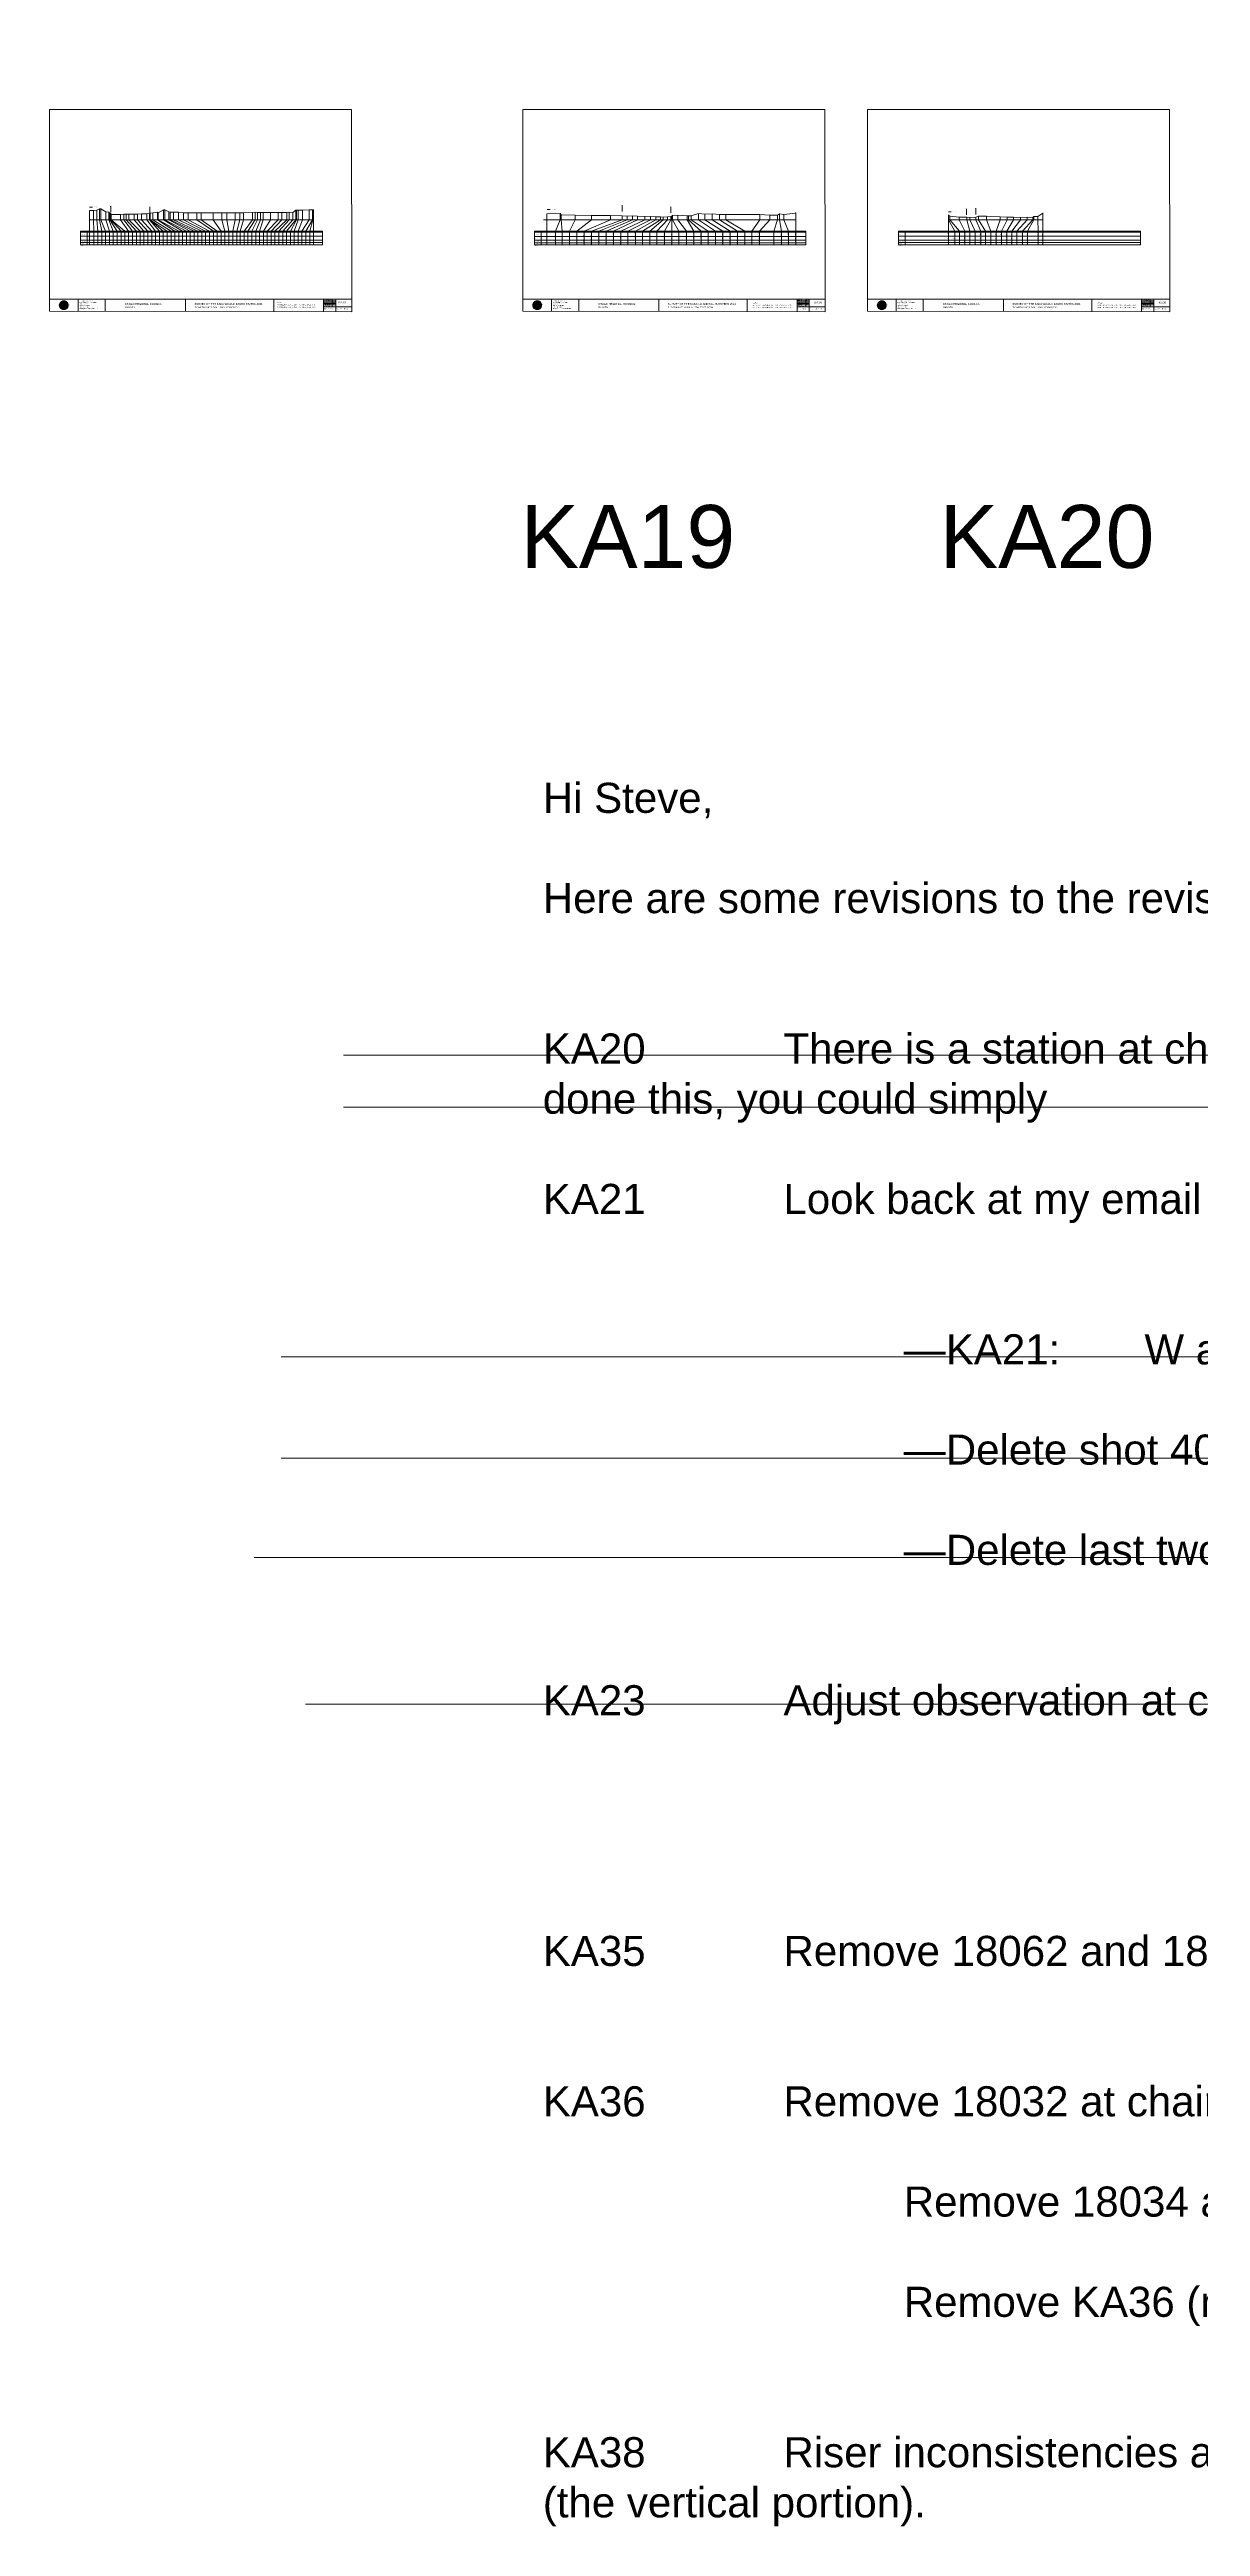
# Model space of a CAD drawing. Header units: millimetres. Extents: x -4102225 to 9709717, y -15023097 to 2258209.
# Drawn here: x -4102225 to -2931317, y -2205848 to 314873 of the extents above; entities that cross this region are included whole.
import ezdxf

# ---------------------------------------------------------------- set-up
doc = ezdxf.new("R2010")
doc.units = ezdxf.units.MM
doc.header["$PDMODE"] = 35
doc.header["$PDSIZE"] = 20
doc.layers.get('0').update_dxf_attribs({"lineweight": 0})
doc.layers.add('geo', color=7, linetype='Continuous', lineweight=0)
doc.styles.get("Standard").update_dxf_attribs({"font": 'arial.ttf'})

# ---------------------------------------------------------------- blocks, each defined once
blk = doc.blocks.new('Geomatics_Circle_SPT')
at = {"layer": 'geo', "color": 2, "linetype": 'Continuous', "lineweight": 0}
for p, q in [((-25, 5), (-5, 25)), ((0, 25), (-25, 0)), ((-25, -5), (5, 25)), ((5, -25), (-25, 5)), ((-25, 0), (0, -25)), ((-10, 23), (-23, 10)), ((10, 23), (-23, -10)), ((-23, 10), (10, -23)), ((-21, 14), (-14, 21)), ((-21, -14), (14, 21)), ((14, -21), (-21, 14)), ((0, 0), (-18, 18)), ((0, 0), (-18, -18)), ((-14, 21), (21, -14)), ((21, 14), (-14, -21)), ((23, -10), (-10, 23)), ((-10, -23), (23, 10)), ((-5, 25), (25, -5)), ((25, 5), (-5, -25)), ((25, 0), (0, 25)), ((0, 0), (18, 18)), ((0, 0), (18, -18)), ((0, -25), (25, 0)), ((5, 25), (25, 5)), ((23, 10), (10, 23)), ((14, 21), (21, 14)), ((18, 18), (18, 18)), ((-5, -25), (-25, -5)), ((-23, -10), (-10, -23)), ((-14, -21), (-21, -14)), ((-18, -18), (-18, -18)), ((25, -5), (5, -25)), ((5, -25), (5, -25)), ((10, -23), (23, -10)), ((21, -14), (14, -21)), ((18, -18), (18, -18))]:
    blk.add_line(p, q, dxfattribs=at)
at = {"layer": 'geo', "color": 1, "linetype": 'Continuous', "lineweight": 0}
for p, q in [((5, 25), (-25, 5)), ((-5, 25), (-25, -5)), ((-25, 0), (10, 23)), ((-25, 0), (-10, 23)), ((14, 21), (-25, -5)), ((-14, 21), (-25, 5)), ((21, 14), (-25, 5)), ((-21, 14), (-25, -5)), ((-25, 0), (23, 10)), ((-25, 0), (-23, 10)), ((0, 0), (-25, 5)), ((-25, 5), (-21, -14)), ((-25, 5), (-5, -25)), ((-25, 5), (14, -21)), ((-25, 5), (-25, 5)), ((0, 0), (-25, -5)), ((-23, -10), (-25, 0)), ((-10, -23), (-25, 0)), ((10, -23), (-25, 0)), ((-23, 10), (0, 25)), ((-23, -10), (0, 25)), ((-23, 10), (18, 18)), ((-23, -10), (18, 18)), ((-23, 10), (-18, 18)), ((-23, -10), (-18, 18)), ((-18, -18), (-23, 10)), ((0, -25), (-23, 10)), ((-23, 10), (18, -18)), ((-23, 10), (25, 0)), ((-23, 9), (-23, 9)), ((-23, -10), (25, 0)), ((-5, 25), (-21, 14)), ((5, 25), (-21, -14)), ((14, 21), (-21, 14)), ((-14, 21), (-21, -14)), ((0, 0), (-21, 14)), ((-21, 14), (-14, -21)), ((-21, 14), (5, -25)), ((-21, 14), (-21, 14)), ((25, 5), (-21, 14)), ((0, 0), (-21, -14)), ((-18, 18), (10, 23)), ((-18, 18), (-10, 23)), ((-18, -18), (10, 23)), ((-18, -18), (-10, 23)), ((-10, -23), (-18, 18)), ((-18, 18), (10, -23)), ((-18, 18), (23, -10)), ((-18, 18), (-18, 18)), ((-18, 18), (23, 10)), ((-18, -18), (23, 10)), ((5, 25), (-14, 21)), ((-5, 25), (-14, -21)), ((0, 0), (-14, 21)), ((-14, 21), (-5, -25)), ((-14, 21), (-14, 21)), ((25, -5), (-14, 21)), ((21, 14), (-14, 21)), ((-14, -21), (25, 5)), ((0, 0), (-14, -21)), ((-10, 23), (0, 25)), ((-10, -23), (0, 25)), ((-10, 23), (0, -25)), ((-10, 23), (18, -18)), ((-10, 23), (-10, 23)), ((-10, 23), (25, 0)), ((-10, 23), (18, 18)), ((-10, -23), (18, 18)), ((25, 0), (-10, -23)), ((0, 0), (-5, 25)), ((-5, 25), (-5, 25)), ((21, -14), (-5, 25)), ((25, 5), (-5, 25)), ((14, 21), (-5, 25)), ((-5, -25), (21, 14)), ((0, 0), (-5, -25)), ((0, 0), (5, 25)), ((0, 25), (10, -23)), ((0, 25), (0, 25)), ((0, 25), (23, -10)), ((0, 25), (23, 10)), ((0, 25), (10, 23)), ((0, -25), (10, 23)), ((0, 0), (14, 21)), ((0, 0), (21, 14)), ((23, 10), (0, -25)), ((0, 0), (25, 5)), ((0, 0), (5, -25)), ((0, 0), (14, -21)), ((0, 0), (21, -14)), ((0, 0), (25, -5)), ((14, -21), (5, 25)), ((25, -5), (5, 25)), ((21, 14), (5, 25)), ((5, 25), (5, 25)), ((5, -25), (14, 21)), ((5, -25), (25, 5)), ((9, 23), (9, 23)), ((10, 23), (18, -18)), ((10, 23), (25, 0)), ((10, 23), (18, 18)), ((18, 18), (10, -23)), ((25, 0), (10, -23)), ((21, -14), (14, 21)), ((25, 5), (14, 21)), ((14, 21), (14, 21)), ((14, -21), (21, 14)), ((18, 18), (23, -10)), ((18, 18), (23, 10)), ((18, 18), (18, 18)), ((23, 10), (18, -18)), ((25, -5), (21, 14)), ((21, 14), (21, 14)), ((21, -14), (25, 5)), ((23, 10), (25, 0)), ((23, 10), (23, 10)), ((25, 0), (23, -10)), ((25, 5), (25, 5)), ((25, 0), (25, 0)), ((-25, 0), (-25, 0)), ((-25, 0), (23, -10)), ((-25, -5), (-25, -5)), ((-25, -5), (-14, -21)), ((-25, -5), (5, -25)), ((-25, -5), (21, -14)), ((-23, -10), (-23, -10)), ((-18, -18), (-23, -10)), ((0, -25), (-23, -10)), ((18, -18), (-23, -10)), ((-21, -14), (25, -5)), ((-21, -14), (-21, -14)), ((-21, -14), (-5, -25)), ((-21, -14), (14, -21)), ((23, -10), (-18, -18)), ((-18, -18), (-18, -18)), ((-10, -23), (-18, -18)), ((10, -23), (-18, -18)), ((-14, -21), (21, -14)), ((-14, -21), (-14, -21)), ((-14, -21), (5, -25)), ((18, -18), (-10, -23)), ((0, -25), (-10, -23)), ((-9, -23), (-9, -23)), ((-5, -25), (25, -5)), ((-5, -25), (14, -21)), ((-5, -25), (-5, -25)), ((23, -10), (0, -25)), ((10, -23), (0, -25)), ((0, -25), (0, -25)), ((5, -25), (21, -14)), ((5, -25), (5, -25)), ((18, -18), (10, -23)), ((10, -23), (10, -23)), ((14, -21), (25, -5)), ((14, -21), (14, -21)), ((23, -10), (18, -18)), ((18, -18), (18, -18)), ((21, -14), (21, -14)), ((23, -9), (23, -9)), ((25, -5), (25, -5))]:
    blk.add_line(p, q, dxfattribs=at)
at = {"layer": 'geo', "color": 114, "linetype": 'Continuous', "lineweight": 0}
for p, q in [((-25, 5), (14, 21)), ((18, 18), (-25, 0)), ((-25, -5), (21, 14)), ((-14, -21), (-25, 5)), ((10, 23), (-23, 10)), ((0, 0), (-23, 10)), ((-23, 10), (-10, -23)), ((0, 0), (-23, -10)), ((-21, 14), (5, 25)), ((-5, -25), (-21, 14)), ((25, 5), (-21, -14)), ((0, 25), (-18, 18)), ((-18, 18), (0, -25)), ((-14, 21), (-5, 25)), ((5, -25), (-14, 21)), ((0, 0), (-10, 23)), ((0, 0), (-10, -23)), ((-5, 25), (14, -21)), ((18, -18), (0, 25)), ((0, 0), (10, 23)), ((0, 0), (23, 10)), ((0, 0), (10, -23)), ((0, 0), (23, -10)), ((5, 25), (21, -14)), ((23, -10), (10, 23)), ((14, 21), (25, -5)), ((25, 0), (18, 18)), ((21, 14), (25, 5)), ((-25, 0), (-18, -18)), ((-21, -14), (-25, -5)), ((-18, -18), (25, 0)), ((25, -5), (-14, -21)), ((-10, -23), (23, -10)), ((21, -14), (-5, -25)), ((0, -25), (18, -18)), ((14, -21), (5, -25))]:
    blk.add_line(p, q, dxfattribs=at)
at = {"layer": 'geo', "color": 250, "linetype": 'Continuous', "lineweight": 0}
for p, q in [((25, 5), (-25, 5)), ((-25, 5), (-25, -5)), ((0, 0), (-25, 0)), ((-23, 10), (23, 10)), ((-23, 10), (-23, 10)), ((-23, -10), (-23, 10)), ((21, 14), (-21, 14)), ((-21, 14), (-21, -14)), ((-18, 18), (18, 18)), ((-18, -18), (-18, 18)), ((-14, 21), (-14, 21)), ((14, 21), (-14, 21)), ((-14, 21), (-14, -21)), ((-10, 23), (10, 23)), ((-10, -23), (-10, 23)), ((-5, 25), (5, 25)), ((-5, 25), (-5, -25)), ((0, 0), (0, 25)), ((0, 0), (0, -25)), ((0, 0), (25, 0)), ((5, 25), (5, -25)), ((10, -23), (10, 23)), ((14, 21), (14, -21)), ((18, -18), (18, 18)), ((21, 14), (21, 14)), ((21, -14), (21, 14)), ((23, 10), (23, -10)), ((25, 5), (25, 5)), ((25, -5), (25, 5)), ((-25, -5), (25, -5)), ((23, -10), (-23, -10)), ((-21, -14), (21, -14)), ((18, -18), (-18, -18)), ((-14, -21), (14, -21)), ((10, -23), (-10, -23)), ((-5, -25), (5, -25))]:
    blk.add_line(p, q, dxfattribs=at)
blk = doc.blocks.new('GeomaticsNZ TITLE BLOCK')
at = {"color": 7, "linetype": 'Continuous', "lineweight": 0}
for p, q in [((0, 95), (0, 1579)), ((0, 1579), (2363, 1579)), ((2363, 1579), (2364, 95)), ((2364, 95), (0, 95)), ((0, 95), (0, 0)), ((0, 0), (2364, -4)), ((16, 95), (2364, 95)), ((224, 95), (224, 0)), ((2364, 95), (383, 95)), ((436, 95), (436, -1)), ((1063, 95), (1063, -2)), ((1755, 95), (1755, -3)), ((2144, 95), (2144, -3)), ((2144, 82), (2239, 82)), ((2144, 71), (2239, 71)), ((2144, 60), (2239, 60)), ((2144, 49), (2239, 49)), ((2144, 35), (2364, 35)), ((2212, 95), (2212, 36)), ((2239, 95), (2239, -3)), ((2364, -4), (2364, 95))]:
    blk.add_line(p, q, dxfattribs=at)
at = {"color": 7, "linetype": 'Continuous', "lineweight": 0, "xscale": 1.36, "yscale": 1.36, "zscale": 1.36}
blk.add_blockref('Geomatics_Circle_SPT', (112, 46), dxfattribs=at)
at = {"color": 7, "linetype": 'Continuous', "lineweight": 0}
for s, p in [('PK&RR', (2213, 85)), ('ST', (2220, 64)), ('PK', (2220, 51))]:
    blk.add_text(s, height=5, dxfattribs=at).set_placement(p)
at = {"color": 7, "linetype": 'Continuous', "lineweight": 0, "attachment_point": 1}
for s, width, heights, insert, char_height in [('{\\C256;Geomatics N.Z. LTD                   }', 125.08, [15.8], (69, 50), 7), ('{\\C256;GEOMATICS N.Z. LTD                   \\PTELEPHONE:  M 021 023 6 00 55;\\PPO BOX 2177\\PSOUTH DUNEDIN\\PDUNEDIN 9044\\PEmail: geomaticsnz@gmail.com}', 3535.73, [94.7], (234, 83), 7), ('{\\C256;OTAGO REGIONAL COUNCIL\\PDunedin}', 3535.73, [0], (589, 64), 15), ('{\\C256;SURVEY OF THE KAKANUI AND KAURU RIVERS 2021}', 3535.73, [0], (1134, 64), 15), ('{\\C256;ELEVATIONS ARE SHOWN IN LOCAL OTAGO DATUM}', 3535.73, [0], (1134, 35), 10), ('{\\C256;Surveyed by:}', 3535.73, [0], (2145, 92), 7), ('{\\C256;Checked by:}', 3535.73, [0], (2145, 59), 7), ('{\\C256;Approved by:}', 3535.73, [0], (2145, 46), 7), ('{\\C256;JOB No 0032021}', 3535.73, [0], (2145, 21), 7), ('{\\C256;Drawn by:}', 3535.73, [0], (2146, 70), 7), ('{\\C256;Drawn:16-JUNE-2021}', 3535.73, [0], (2245, 21), 7)]:
    blk.add_mtext_dynamic_manual_height_columns(s, width=width, gutter_width=159, heights=heights, dxfattribs=dict(at, insert=insert, char_height=char_height))

msp = doc.modelspace()

# ---------------------------------------------------------------- linework, layer by layer
at = {"color": 1, "lineweight": 0}
for p, q in [((-4061578.984, 154507.713), (-4058672.253, 154507.713)), ((-3595895.767, 152223.295), (-3592989.036, 152223.295)), ((-3187711.533, 149583.925), (-3184804.802, 149583.925))]:
    msp.add_line(p, q, dxfattribs=at)
at = {"lineweight": 0}
for p, q in [((-4054066.426, 151482), (-4054066.426, 141702.932)), ((-4051350.477, 152672), (-4051350.477, 141702.932)), ((-4050077.193, 152832), (-4050077.193, 141702.932)), ((-3986283.372, 151652), (-3986283.372, 141702.932)), ((-3984799.717, 151672), (-3984799.717, 141702.932)), ((-3851505.517, 151462), (-3851505.517, 141702.932)), ((-3851040.346, 151312), (-3851040.346, 141702.932)), ((-3849210.047, 151392), (-3849210.047, 141702.932)), ((-3844872.872, 151422), (-3844872.872, 141702.932)), ((-3837929.534, 151692), (-3837929.534, 141702.932)), ((-3834651.463, 151882), (-3834651.463, 141702.932)), ((-3834372.742, 151702), (-3834372.742, 141702.932)), ((-4061566.863, 141702.932), (-3833620.629, 141702.932)), ((-4057350.493, 151102), (-4057350.493, 141702.932)), ((-4044828.35, 149742), (-4044828.35, 141702.932)), ((-4042004.848, 149212), (-4042004.848, 141702.932)), ((-4040819.873, 148702), (-4040819.873, 141702.932)), ((-4039961.495, 148172), (-4039961.495, 141702.932)), ((-4039451.779, 147162), (-4039451.779, 141702.932)), ((-4030183.687, 146882), (-4030183.687, 141702.932)), ((-4026662.293, 147302), (-4026662.293, 141702.932)), ((-4024407.675, 147432), (-4024407.675, 141702.932)), ((-4021398.787, 147202), (-4021398.787, 141702.932)), ((-4016101.716, 147262), (-4016101.716, 141702.932)), ((-4012687.384, 147412), (-4012687.384, 141702.932)), ((-4008729.831, 147672), (-4008729.831, 141702.932)), ((-4003386.358, 147792), (-4003386.358, 141702.932)), ((-4000685.864, 147932), (-4000685.864, 141702.932)), ((-4000063.35, 148142), (-4000063.35, 141702.932)), ((-3999857.431, 148192), (-3999857.431, 141702.932)), ((-3996986.527, 148652), (-3996986.527, 141702.932)), ((-3992454.893, 149202), (-3992454.893, 141702.932)), ((-3991706.667, 148762), (-3991706.667, 141702.932)), ((-3981028.554, 149722), (-3981028.554, 141702.932)), ((-3979582.087, 149382), (-3979582.087, 141702.932)), ((-3976134.759, 149382), (-3976134.759, 141702.932)), ((-3970949.671, 149462), (-3970949.671, 141702.932)), ((-3965919.298, 148692), (-3965919.298, 141702.932)), ((-3961258.13, 148692), (-3961258.13, 141702.932)), ((-3952457.169, 148672), (-3952457.169, 141702.932)), ((-3948129.639, 148702), (-3948129.639, 141702.932)), ((-3935849.87, 148792), (-3935849.87, 141702.932)), ((-3926799.64, 148732), (-3926799.64, 141702.932)), ((-3921909.43, 148602), (-3921909.43, 141702.932)), ((-3913487.122, 148722), (-3913487.122, 141702.932)), ((-3908732.856, 148682), (-3908732.856, 141702.932)), ((-3904947.981, 148772), (-3904947.981, 141702.932)), ((-3895649.699, 149152), (-3895649.699, 141702.932)), ((-3892981.409, 149272), (-3892981.409, 141702.932)), ((-3890664.998, 148972), (-3890664.998, 141702.932)), ((-3887614.982, 149092), (-3887614.982, 141702.932)), ((-3884905.632, 149112), (-3884905.632, 141702.932)), ((-3877498.119, 149052), (-3877498.119, 141702.932)), ((-3869520.161, 149022), (-3869520.161, 141702.932)), ((-3865956.828, 149102), (-3865956.828, 141702.932)), ((-3860846.519, 149102), (-3860846.519, 141702.932)), ((-3858603.727, 149282), (-3858603.727, 141702.932)), ((-3854762.982, 149122), (-3854762.982, 141702.932)), ((-3608968.569, 130000), (-3332670.45, 130000)), ((-3608968.569, 130000), (-3608968.569, 129453.037)), ((-3608968.569, 129453.037), (-3608968.569, 116302.518)), ((-3608968.569, 129153.568), (-3332670.45, 129153.568)), ((-3602066.227, 130000), (-3602066.227, 116175.74)), ((-3599645.493, 141702.932), (-3343130.329, 141702.932)), ((-3596128.308, 147641), (-3596128.308, 116175.74)), ((-3582879.754, 141702.932), (-3587388.029, 130000)), ((-3587388.029, 116175.74), (-3587388.029, 130000)), ((-3582879.754, 148101), (-3582879.754, 141702.932)), ((-3581651.615, 146631), (-3581651.615, 141702.932)), ((-3581651.615, 141702.932), (-3580624.134, 130000)), ((-3580624.134, 116175.74), (-3580624.134, 130000)), ((-3567488.084, 141702.932), (-3573130.145, 130000)), ((-3573130.145, 116175.74), (-3573130.145, 130000)), ((-3567488.084, 146190), (-3567488.084, 141702.932)), ((-3550689.47, 141702.932), (-3565710.722, 130000)), ((-3565710.722, 116175.74), (-3565710.722, 130000)), ((-3531480.631, 141702.932), (-3558179.445, 130000)), ((-3558179.445, 116175.74), (-3558179.445, 130000)), ((-3519715.935, 141702.932), (-3550744.006, 130000)), ((-3550744.006, 130000), (-3550744.006, 116175.74)), ((-3550689.47, 146110), (-3550689.47, 141702.932)), ((-3514464.192, 141702.932), (-3543267.675, 130000)), ((-3543267.675, 116175.74), (-3543267.675, 130000)), ((-3509202.661, 141702.932), (-3535974.817, 130000)), ((-3535974.817, 116175.74), (-3535974.817, 130000)), ((-3531480.631, 145769), (-3531480.631, 141702.932)), ((-3504163.326, 141702.932), (-3528626.903, 130000)), ((-3528626.903, 116175.74), (-3528626.903, 130000)), ((-3496610.464, 141702.932), (-3521026.648, 130000)), ((-3521026.648, 116175.74), (-3521026.648, 130000)), ((-3519715.935, 145579), (-3519715.935, 141702.932)), ((-3519715.935, 145579), (-3519715.935, 141702.932)), ((-3514464.192, 145349), (-3514464.192, 141702.932)), ((-3490816.978, 141702.932), (-3513731.215, 130000)), ((-3513731.215, 116175.74), (-3513731.215, 130000)), ((-3509202.661, 145509), (-3509202.661, 141702.932)), ((-3485548.258, 141702.932), (-3506203.693, 130000)), ((-3506203.693, 116175.74), (-3506203.693, 130000)), ((-3504163.326, 145299), (-3504163.326, 141702.932)), ((-3480546.867, 141702.932), (-3498973.384, 130000)), ((-3498973.384, 116175.74), (-3498973.384, 130000)), ((-3496610.464, 145068), (-3496610.464, 141702.932)), ((-3478016.587, 141702.932), (-3491568.708, 130000)), ((-3491568.708, 116175.74), (-3491568.708, 130000)), ((-3490816.978, 144838), (-3490816.978, 141702.932)), ((-3485548.258, 144758), (-3485548.258, 141702.932)), ((-3473523.849, 141702.932), (-3484250.145, 130000)), ((-3484250.145, 116175.74), (-3484250.145, 130000)), ((-3480546.867, 144618), (-3480546.867, 141702.932)), ((-3478016.587, 144438), (-3478016.587, 141702.932)), ((-3470233.568, 141702.932), (-3476698.322, 130000)), ((-3476698.322, 116175.74), (-3476698.322, 130000)), ((-3473523.849, 144588), (-3473523.849, 141702.932)), ((-3470233.568, 144908), (-3470233.568, 141702.932)), ((-3469239.569, 145278), (-3469239.569, 141702.932)), ((-3469239.569, 141702.932), (-3469170.879, 130000)), ((-3469170.879, 116175.74), (-3469170.879, 130000)), ((-3468439.939, 146138), (-3468439.939, 141702.932)), ((-3468439.939, 141702.932), (-3461888.093, 130000)), ((-3462880.758, 146178), (-3462880.758, 141702.932)), ((-3462880.758, 141702.932), (-3454216.492, 130000)), ((-3461888.093, 116175.74), (-3461888.093, 130000)), ((-3454216.492, 116175.74), (-3454216.492, 130000)), ((-3453690.019, 141702.932), (-3446729.496, 130000)), ((-3452154.615, 145647), (-3452154.615, 141702.932)), ((-3452154.615, 141702.932), (-3439192.916, 130000)), ((-3449560.178, 145748), (-3449560.178, 141702.932)), ((-3449560.178, 141702.932), (-3432092.394, 130000)), ((-3446729.496, 116175.74), (-3446729.496, 130000)), ((-3441933.93, 148117), (-3441933.93, 141702.932)), ((-3441933.93, 141702.932), (-3424585.884, 130000)), ((-3439192.916, 116175.74), (-3439192.916, 130000)), ((-3435653.534, 147457), (-3435653.534, 141702.932)), ((-3435653.534, 141702.932), (-3417338.416, 130000)), ((-3432092.394, 116175.74), (-3432092.394, 130000)), ((-3428198.906, 147567), (-3428198.906, 141702.932)), ((-3428198.906, 141702.932), (-3409693.354, 130000)), ((-3424585.884, 116175.74), (-3424585.884, 130000)), ((-3420646.444, 147137), (-3420646.444, 141702.932)), ((-3420646.444, 141702.932), (-3402199.67, 130000)), ((-3417338.416, 116175.74), (-3417338.416, 130000)), ((-3414125.287, 146846), (-3414125.287, 141702.932)), ((-3414125.287, 141702.932), (-3394735.122, 130000)), ((-3409693.354, 116175.74), (-3409693.354, 130000)), ((-3402199.67, 116175.74), (-3402199.67, 130000)), ((-3394735.122, 116175.74), (-3394735.122, 130000)), ((-3379584.15, 141702.932), (-3387621.259, 130000)), ((-3387621.259, 116175.74), (-3387621.259, 130000)), ((-3369327.061, 141702.932), (-3380056.52, 130000)), ((-3380056.52, 116175.74), (-3380056.52, 130000)), ((-3379584.15, 147135), (-3379584.15, 141702.932)), ((-3369327.061, 146455), (-3369327.061, 141702.932)), ((-3361535.988, 141702.932), (-3365346.048, 130000)), ((-3365346.048, 116175.74), (-3365346.048, 130000)), ((-3361535.988, 146295), (-3361535.988, 141702.932)), ((-3359546.338, 147675), (-3359546.338, 141702.932)), ((-3359546.338, 141702.932), (-3357714.7, 130000)), ((-3357714.7, 116175.74), (-3357714.7, 130000)), ((-3355235.7, 146835), (-3355235.7, 141702.932)), ((-3355235.7, 141702.932), (-3350409.69, 130000)), ((-3350409.69, 116175.74), (-3350409.69, 130000)), ((-3343130.329, 148515), (-3343130.329, 116175.74)), ((-3332670.45, 130000), (-3332670.45, 116175.74)), ((-3187694.754, 146565), (-3187694.754, 116175.74)), ((-3187507.88, 146406), (-3187507.88, 141702.932)), ((-3154874.5, 116175.74), (-3154874.5, 130000)), ((-3139129.835, 116175.74), (-3139129.835, 130000)), ((-3608968.569, 124744.378), (-3332670.45, 124744.378)), ((-3608968.569, 120724.778), (-3332670.45, 120724.778)), ((-3608968.569, 118054.475), (-3332670.45, 118054.475)), ((-3608968.569, 116175.74), (-3332670.45, 116175.74))]:
    msp.add_line(p, q, dxfattribs=at)
at = {"color": 7, "lineweight": 0}
for p, q in [((-4039855.668, 149205.521), (-4039855.668, 155384.425)), ((-4000049.149, 148747.937), (-4000049.149, 154926.841)), ((-3833620.629, 151772), (-3833620.629, 116175.74)), ((-3519731.299, 150199.067), (-3519731.299, 156377.971)), ((-3470239.141, 148616.407), (-3470239.141, 154795.311)), ((-3169313.871, 146539.315), (-3169313.871, 152718.219)), ((-3159750.846, 147151.948), (-3159750.846, 153330.852)), ((-4070889.939, 130000), (-4070889.939, 129453.037)), ((-4063987.597, 130000), (-4063987.597, 116175.74)), ((-4061566.863, 150972), (-4061566.863, 116175.74)), ((-4057350.493, 141702.932), (-4057138.382, 130000)), ((-4054066.426, 141702.932), (-4053102.756, 130000)), ((-4051350.477, 141702.932), (-4049080.925, 130000)), ((-4050077.193, 141702.932), (-4045201.279, 130000)), ((-4044828.35, 141702.932), (-4041362.259, 130000)), ((-4042004.848, 141702.932), (-4037340.429, 130000)), ((-4040819.873, 141702.932), (-4033325.474, 130000)), ((-4039961.495, 141702.932), (-4029507.272, 130000)), ((-4039451.779, 141702.932), (-4025583.007, 130000)), ((-4030183.687, 141702.932), (-4021791.32, 130000)), ((-4026662.293, 141702.932), (-4017787.51, 130000)), ((-4024407.675, 141702.932), (-4013917.484, 130000)), ((-4021398.787, 141702.932), (-4010104.109, 130000)), ((-4016101.716, 141702.932), (-4006147.222, 130000)), ((-4012687.384, 141702.932), (-4002118.97, 130000)), ((-4008729.831, 141702.932), (-3998250.974, 130000)), ((-4003386.358, 141702.932), (-3994398.375, 130000)), ((-4000685.864, 141702.932), (-3990449.28, 130000)), ((-4000063.35, 141702.932), (-3986537.639, 130000)), ((-3999857.431, 141702.932), (-3982509.044, 130000)), ((-3996986.527, 141702.932), (-3978643.8, 130000)), ((-3992454.893, 141702.932), (-3974658.875, 130000)), ((-3991706.667, 141702.932), (-3970852.099, 130000)), ((-3986283.372, 141702.932), (-3966954.449, 130000)), ((-3984799.717, 141702.932), (-3962961.01, 130000)), ((-3981028.554, 141702.932), (-3959138.729, 130000)), ((-3979582.087, 141702.932), (-3955193.884, 130000)), ((-3976134.759, 141702.932), (-3951221.719, 130000)), ((-3970949.671, 141702.932), (-3947332.776, 130000)), ((-3965919.298, 141702.932), (-3943450.292, 130000)), ((-3961258.13, 141702.932), (-3939342.354, 130000)), ((-3952457.169, 141702.932), (-3935593.658, 130000)), ((-3948129.639, 141702.932), (-3931662.838, 130000)), ((-3935849.87, 141702.932), (-3927725.55, 130000)), ((-3926799.64, 141702.932), (-3923831.53, 130000)), ((-3921909.43, 141702.932), (-3919788.314, 130000)), ((-3913487.122, 141702.932), (-3915637.045, 130000)), ((-3908732.856, 141702.932), (-3911852.895, 130000)), ((-3904947.981, 141702.932), (-3908132.708, 130000)), ((-3895649.699, 141702.932), (-3904151.405, 130000)), ((-3892981.409, 141702.932), (-3900391.287, 130000)), ((-3890664.998, 141702.932), (-3896262.527, 130000)), ((-3887614.982, 141702.932), (-3892502.41, 130000)), ((-3884905.632, 141702.932), (-3888652.79, 130000)), ((-3877498.119, 141702.932), (-3884627.002, 130000)), ((-3869520.161, 141702.932), (-3880717.396, 130000)), ((-3865956.828, 141702.932), (-3876875.381, 130000)), ((-3860846.519, 141702.932), (-3872917.06, 130000)), ((-3858603.727, 141702.932), (-3868954.159, 130000)), ((-3854762.982, 141702.932), (-3864938.919, 130000)), ((-3851505.517, 141702.932), (-3861214.846, 130000)), ((-3861214.846, 130000), (-3861214.846, 116175.74)), ((-3851040.346, 141702.932), (-3857069.219, 130000)), ((-3857069.219, 130000), (-3857069.219, 116175.74)), ((-3849210.047, 141702.932), (-3853254.773, 130000)), ((-3853254.773, 130000), (-3853254.773, 116175.74)), ((-3844872.872, 141702.932), (-3849344.941, 130000)), ((-3849344.941, 130000), (-3849344.941, 116175.74)), ((-3837929.534, 141702.932), (-3845506.631, 130000)), ((-3845506.631, 130000), (-3845506.631, 116175.74)), ((-3834651.463, 141702.932), (-3841525.277, 130000)), ((-3841525.277, 130000), (-3841525.277, 116175.74)), ((-3834372.742, 141702.932), (-3837525.914, 130000)), ((-3837525.914, 130000), (-3837525.914, 116175.74)), ((-3824576.792, 130000), (-3824576.792, 116175.74)), ((-3238676.267, 130000), (-3238676.267, 129453.037)), ((-3231773.925, 130000), (-3231773.925, 116175.74)), ((-2992363.12, 130000), (-2992363.12, 116175.74))]:
    msp.add_line(p, q, dxfattribs=at)
at = {"color": 7, "lineweight": 0, "transparency": 33554687}
for p, q in [((-4070889.939, 130000), (-3824576.792, 130000)), ((-4070889.939, 129453.037), (-4070889.939, 116302.518)), ((-4070889.939, 129153.568), (-3824576.792, 129153.568)), ((-4057138.382, 130000), (-4057138.382, 116175.74)), ((-4053102.756, 130000), (-4053102.756, 116175.74)), ((-4049080.925, 130000), (-4049080.925, 116175.74)), ((-4045201.279, 130000), (-4045201.279, 116175.74)), ((-4041362.259, 130000), (-4041362.259, 116175.74)), ((-4037340.429, 130000), (-4037340.429, 116175.74)), ((-4033325.474, 130000), (-4033325.474, 116175.74)), ((-4029507.272, 130000), (-4029507.272, 116175.74)), ((-4025583.007, 130000), (-4025583.007, 116175.74)), ((-4021791.32, 130000), (-4021791.32, 116175.74)), ((-4017787.51, 130000), (-4017787.51, 116175.74)), ((-4013917.484, 130000), (-4013917.484, 116175.74)), ((-4010104.109, 130000), (-4010104.109, 116175.74)), ((-4006147.222, 130000), (-4006147.222, 116175.74)), ((-4002118.97, 130000), (-4002118.97, 116175.74)), ((-3998250.974, 130000), (-3998250.974, 116175.74)), ((-3994398.375, 130000), (-3994398.375, 116175.74)), ((-3990449.28, 130000), (-3990449.28, 116175.74)), ((-3986537.639, 130000), (-3986537.639, 116175.74)), ((-3982509.044, 130000), (-3982509.044, 116175.74)), ((-3978643.8, 130000), (-3978643.8, 116175.74)), ((-3974658.875, 130000), (-3974658.875, 116175.74)), ((-3970852.099, 130000), (-3970852.099, 116175.74)), ((-3966954.449, 130000), (-3966954.449, 116175.74)), ((-3962961.01, 130000), (-3962961.01, 116175.74)), ((-3959138.729, 130000), (-3959138.729, 116175.74)), ((-3955193.884, 130000), (-3955193.884, 116175.74)), ((-3951221.719, 130000), (-3951221.719, 116175.74)), ((-3947332.776, 130000), (-3947332.776, 116175.74)), ((-3943450.292, 130000), (-3943450.292, 116175.74)), ((-3939342.354, 130000), (-3939342.354, 116175.74)), ((-3935593.658, 130000), (-3935593.658, 116175.74)), ((-3931662.838, 130000), (-3931662.838, 116175.74)), ((-3927725.55, 130000), (-3927725.55, 116175.74)), ((-3923831.53, 130000), (-3923831.53, 116175.74)), ((-3919788.314, 130000), (-3919788.314, 116175.74)), ((-3915637.045, 130000), (-3915637.045, 116175.74)), ((-3911852.895, 130000), (-3911852.895, 116175.74)), ((-3908132.708, 130000), (-3908132.708, 116175.74)), ((-3904151.405, 130000), (-3904151.405, 116175.74)), ((-3900391.287, 130000), (-3900391.287, 116175.74)), ((-3896262.527, 130000), (-3896262.527, 116175.74)), ((-3892502.41, 130000), (-3892502.41, 116175.74)), ((-3888652.79, 130000), (-3888652.79, 116175.74)), ((-3884627.002, 130000), (-3884627.002, 116175.74)), ((-3880717.396, 130000), (-3880717.396, 116175.74)), ((-3876875.381, 130000), (-3876875.381, 116175.74)), ((-3872917.06, 130000), (-3872917.06, 116175.74)), ((-3868954.159, 130000), (-3868954.159, 116175.74)), ((-3865012.585, 130000), (-3865012.585, 116175.74)), ((-3238676.267, 129453.037), (-3238676.267, 116302.518)), ((-4070889.939, 125031.475), (-3824576.792, 125031.475)), ((-4070889.939, 120970.333), (-3824576.792, 120970.333)), ((-4070889.939, 118366.063), (-3824576.792, 118366.063)), ((-4070889.939, 116175.74), (-3824576.792, 116175.74))]:
    msp.add_line(p, q, dxfattribs=at)
for p, q in [((-3453690.019, 141702.932), (-3453690.019, 145637)), ((-3238676.267, 130000), (-2992363.12, 130000)), ((-3238676.267, 129153.568), (-2992363.12, 129153.568)), ((-3187694.754, 141702.932), (-3091515.3, 141702.932)), ((-3187507.88, 141702.932), (-3181306.699, 130000)), ((-3186150.9, 145155), (-3186150.9, 141702.932)), ((-3186150.9, 141702.932), (-3176518.823, 130000)), ((-3181306.699, 116175.74), (-3181306.699, 130000)), ((-3176752.659, 144215), (-3176752.659, 141702.932)), ((-3176752.659, 141702.932), (-3171187.049, 130000)), ((-3176518.823, 116175.74), (-3176518.823, 130000)), ((-3171187.049, 116175.74), (-3171187.049, 130000)), ((-3169093.617, 144115), (-3169093.617, 141702.932)), ((-3165855.257, 116175.74), (-3165855.257, 130000)), ((-3165821.651, 143775), (-3165821.651, 141702.932)), ((-3165821.651, 141702.932), (-3160650.456, 130000)), ((-3160650.456, 116175.74), (-3160650.456, 130000)), ((-3159866.631, 144144), (-3159866.631, 141702.932)), ((-3159866.631, 141702.932), (-3154874.5, 130000)), ((-3157197.423, 145214), (-3157197.423, 141702.932)), ((-3157197.423, 141702.932), (-3149897.491, 130000)), ((-3149897.491, 116175.74), (-3149897.491, 130000)), ((-3148935.133, 145154), (-3148935.133, 141702.932)), ((-3148935.133, 141702.932), (-3144624.762, 130000)), ((-3144624.762, 116175.74), (-3144624.762, 130000)), ((-3134956.139, 141702.932), (-3139129.835, 130000)), ((-3134956.139, 144593), (-3134956.139, 141702.932)), ((-3128088.239, 141702.932), (-3133577.19, 130000)), ((-3133577.19, 116175.74), (-3133577.19, 130000)), ((-3121467.657, 141702.932), (-3128387.462, 130000)), ((-3128387.462, 116175.74), (-3128387.462, 130000)), ((-3128088.239, 144343), (-3128088.239, 141702.932)), ((-3114530.573, 141702.932), (-3123197.73, 130000)), ((-3123197.73, 116175.74), (-3123197.73, 130000)), ((-3121467.657, 144133), (-3121467.657, 141702.932)), ((-3107500.135, 141702.932), (-3118017.459, 130000)), ((-3118017.459, 116175.74), (-3118017.459, 130000)), ((-3114530.573, 144033), (-3114530.573, 141702.932)), ((-3101696.033, 141702.932), (-3112438.817, 130000)), ((-3112438.817, 116175.74), (-3112438.817, 130000)), ((-3107500.135, 144112), (-3107500.135, 141702.932)), ((-3100898.505, 141702.932), (-3107279.626, 130000)), ((-3107279.626, 116175.74), (-3107279.626, 130000)), ((-3101696.033, 143992), (-3101696.033, 141702.932)), ((-3100898.505, 144862), (-3100898.505, 141702.932)), ((-3096566.101, 116175.74), (-3096566.101, 130000)), ((-3238676.267, 125031.475), (-2992363.12, 125031.475)), ((-3238676.267, 120970.333), (-2992363.12, 120970.333)), ((-3238676.267, 118366.063), (-2992363.12, 118366.063)), ((-3238676.267, 116175.74), (-2992363.12, 116175.74))]:
    msp.add_line(p, q)
at = {"linetype": 'Continuous', "lineweight": 0}
for p, q in [((-3096715.3, 145042), (-3096715.3, 141702.932)), ((-3096715.3, 141702.932), (-3096566.101, 130000)), ((-3091515.3, 148470), (-3091515.3, 116175.74)), ((-3091515.3, 145042), (-3091515.3, 144500.019)), ((-3803124.339, -708697.866), (-935728.255, -708697.866)), ((-3803124.339, -761494.302), (-935728.255, -761494.302)), ((-3866685.989, -1015677.917), (-999289.906, -1015677.917)), ((-3866685.989, -1118578.978), (-999289.906, -1118578.978)), ((-3894143.723, -1219764.973), (-1026747.639, -1219764.973)), ((-3841757.434, -1368938.006), (-974361.35, -1368938.006))]:
    msp.add_line(p, q, dxfattribs=at)
at = {"color": 1, "lineweight": 0}
msp.add_lwpolyline([(-4061566.863, 150972), (-4057350.493, 151102), (-4054066.426, 151482), (-4051350.477, 152672), (-4050077.193, 152832), (-4044828.35, 149742), (-4042004.848, 149212), (-4040819.873, 148702), (-4039961.495, 148172), (-4039451.779, 147162), (-4030183.687, 146882), (-4026662.293, 147302), (-4024407.675, 147432), (-4021398.787, 147202), (-4016101.716, 147262), (-4012687.384, 147412), (-4008729.831, 147672), (-4003386.358, 147792), (-4000685.864, 147932), (-4000063.35, 148142), (-3999857.431, 148192), (-3996986.527, 148652), (-3992454.893, 149202), (-3991706.667, 148762), (-3986283.372, 151652), (-3984799.717, 151672), (-3981028.554, 149722), (-3979582.087, 149382), (-3976134.759, 149382), (-3970949.671, 149462), (-3965919.298, 148692), (-3961258.13, 148692), (-3952457.169, 148672), (-3948129.639, 148702), (-3935849.87, 148792), (-3926799.64, 148732), (-3921909.43, 148602), (-3913487.122, 148722), (-3908732.856, 148682), (-3904947.981, 148772), (-3895649.699, 149152), (-3892981.409, 149272), (-3890664.998, 148972), (-3887614.982, 149092), (-3884905.632, 149112), (-3877498.119, 149052), (-3869520.161, 149022), (-3865956.828, 149102), (-3860846.519, 149102), (-3858603.727, 149282), (-3854762.982, 149122), (-3851505.517, 151462), (-3851040.346, 151312), (-3849210.047, 151392), (-3844872.872, 151422), (-3837929.534, 151692), (-3834651.463, 151882), (-3834372.742, 151702), (-3833620.629, 151772)], dxfattribs=at)
at = {"color": 1}
for points in [[(-3596128.308, 147641), (-3582879.754, 148101), (-3581651.615, 146631), (-3567488.084, 146190), (-3550689.47, 146110), (-3531480.631, 146110), (-3519715.935, 145579), (-3514464.192, 145349), (-3509202.661, 145509), (-3504163.326, 145299), (-3490816.978, 144838), (-3485548.258, 144758), (-3480546.867, 144618), (-3478016.587, 144438), (-3473523.849, 144588), (-3470233.568, 144908), (-3469239.569, 145278), (-3468439.939, 146138), (-3462880.758, 146178), (-3453690.019, 145637), (-3452154.615, 145647), (-3449560.178, 145748), (-3441933.93, 148117), (-3435653.534, 147457), (-3428198.906, 147567), (-3420646.444, 147137), (-3414125.287, 146846), (-3379584.15, 147135), (-3369327.061, 146455), (-3361535.988, 146295), (-3359546.338, 147675), (-3355235.7, 146835), (-3343130.329, 148515)], [(-3187694.754, 146565), (-3187507.88, 146406), (-3186150.9, 145155), (-3176752.659, 144215), (-3169093.617, 144115), (-3165821.651, 143775), (-3159866.631, 144144), (-3157197.423, 145214), (-3148935.133, 145154), (-3134956.139, 144593), (-3128088.239, 144343), (-3121467.657, 144133), (-3114530.573, 144033), (-3107500.135, 144112), (-3101696.033, 143992), (-3100898.505, 144862), (-3096715.3, 145042), (-3091515.3, 148470)]]:
    msp.add_lwpolyline(points, dxfattribs=at)
msp.add_lwpolyline([(-3169093.617, 144115), (-3169093.617, 141702.932), (-3165855.257, 130000)])
at = {"color": 7, "lineweight": 0}
for p in [(-4054066.426, 151482), (-4051350.477, 152672), (-4050077.193, 152832), (-3986283.372, 151652), (-3984799.717, 151672), (-3851505.517, 151462), (-3851040.346, 151312), (-3849210.047, 151392), (-3844872.872, 151422), (-3837929.534, 151692), (-3834651.463, 151882), (-3834372.742, 151702), (-3833620.629, 151772), (-4061566.863, 150972), (-4057350.493, 151102), (-4044828.35, 149742), (-4042004.848, 149212), (-4040819.873, 148702), (-4039961.495, 148172), (-4039451.779, 147162), (-4030183.687, 146882), (-4026662.293, 147302), (-4024407.675, 147432), (-4021398.787, 147202), (-4016101.716, 147262), (-4012687.384, 147412), (-4008729.831, 147672), (-4003386.358, 147792), (-4000685.864, 147932), (-3999857.431, 148192), (-3996986.527, 148652), (-3992454.893, 149202), (-3991706.667, 148762), (-3981028.554, 149722), (-3979582.087, 149382), (-3976134.759, 149382), (-3970949.671, 149462), (-3965919.298, 148692), (-3961258.13, 148692), (-3952457.169, 148672), (-3948129.639, 148702), (-3935849.87, 148792), (-3926799.64, 148732), (-3921909.43, 148602), (-3913487.122, 148722), (-3908732.856, 148682), (-3904947.981, 148772), (-3895649.699, 149152), (-3892981.409, 149272), (-3890664.998, 148972), (-3887614.982, 149092), (-3884905.632, 149112), (-3877498.119, 149052), (-3869520.161, 149022), (-3865956.828, 149102), (-3860846.519, 149102), (-3858603.727, 149282), (-3854762.982, 149122)]:
    msp.add_point(p, dxfattribs=at)
at = {"color": 40, "lineweight": 0, "true_color": 0xf8d731}
msp.add_point((-4000063.35, 148142), dxfattribs=at)
at = {"lineweight": 0}
for p in [(-3596128.308, 147641), (-3582879.754, 148101), (-3581651.615, 146631), (-3567488.084, 146190), (-3550689.47, 146110), (-3531480.631, 145769), (-3519715.935, 145579), (-3514464.192, 145349), (-3509202.661, 145509), (-3504163.326, 145299), (-3496610.464, 145068), (-3490816.978, 144838), (-3485548.258, 144758), (-3480546.867, 144618), (-3478016.587, 144438), (-3473523.849, 144588), (-3470233.568, 144908), (-3469239.569, 145278), (-3468439.939, 146138), (-3462880.758, 146178), (-3453690.019, 145637), (-3452154.615, 145647), (-3449560.178, 145748), (-3441933.93, 148117), (-3435653.534, 147457), (-3428198.906, 147567), (-3420646.444, 147137), (-3414125.287, 146846), (-3379584.15, 147135), (-3369327.061, 146455), (-3361535.988, 146295), (-3359546.338, 147675), (-3355235.7, 146835), (-3343130.329, 148515), (-3187694.754, 146565), (-3187507.88, 146406), (-3186150.9, 145155), (-3176752.659, 144215), (-3159866.631, 144144), (-3157197.423, 145214), (-3148935.133, 145154), (-3134956.139, 144593), (-3128088.239, 144343)]:
    msp.add_point(p, dxfattribs=at)
for p in [(-3169093.617, 144115), (-3165821.651, 143775), (-3121467.657, 144133), (-3114530.573, 144033), (-3107500.135, 144112), (-3101696.033, 143992), (-3100898.505, 144862), (-3096715.3, 145042), (-3091515.3, 148470)]:
    msp.add_point(p)

# ---------------------------------------------------------------- block references
at = {"color": 7, "lineweight": 0, "xscale": 130.037656131007, "yscale": 130.037656131007, "zscale": 130.037656131007}
for p in [(-4102225.281, 48602.591), (-3270011.609, 48602.591)]:
    msp.add_blockref('GeomaticsNZ TITLE BLOCK', p, dxfattribs=at)
at = {"lineweight": 0, "xscale": 130.037656131007, "yscale": 130.037656131007, "zscale": 130.037656131007}
msp.add_blockref('GeomaticsNZ TITLE BLOCK', (-3620573.843, 48602.591), dxfattribs=at)

# ---------------------------------------------------------------- texts
at = {"color": 7, "lineweight": 0, "transparency": 33554687}
for s, height, p in [('Ground Level', 473.07414, (-4057386.652, 154461.087)), ('Ground Level', 473.07414, (-3591703.435, 152223.295)), ('DATUM 130.00', 473.07414, (-4070956.876, 130089.356)), ('Northing', 473.0741, (-4069445.872, 126340.717)), ('DATUM 130.00', 473.07414, (-3238743.203, 130135.982)), ('Northing', 473.0741, (-3237232.199, 126387.343)), ('Ground Level', 473.07414, (-3183519.201, 149583.925)), ('Section KA18', 473.07414, (-4070956.886, 115211.199)), ('Ground Level', 473.07414, (-4069497.652, 119692.004)), ('Chainage', 473.0741, (-4069495.393, 117367.869)), ('Easting', 473.0741, (-4069514.755, 122481.315)), ('Section KA20', 473.07414, (-3238743.214, 115257.825)), ('Ground Level', 473.07414, (-3237283.98, 119738.63)), ('Chainage', 473.0741, (-3237281.721, 117414.494)), ('Easting', 473.0741, (-3237301.083, 122527.941))]:
    msp.add_text(s, height=height, dxfattribs=at).set_placement(p)
at = {"lineweight": 0}
for s, height, p in [('DATUM 130.00', 473.07414, (-3609035.505, 130135.982)), ('Northing', 473.0741, (-3607524.502, 126387.343)), ('Section KA19', 473.07414, (-3609035.516, 115257.825)), ('Ground Level', 473.07414, (-3607576.282, 119738.63)), ('Chainage', 473.0741, (-3607574.023, 117414.494)), ('Easting', 473.0741, (-3607593.385, 122527.941))]:
    msp.add_text(s, height=height, dxfattribs=at).set_placement(p)
for s, p in [('-43.1  147.64  1428056.54  5005279.23', (-3596230.816, 116153.571)), ('-29.9  148.10  1428044.87  5005272.95', (-3588201.379, 116153.571)), ('-28.7  146.63  1428043.85  5005272.26', (-3580776.837, 116153.571)), ('-14.5  146.19  1428031.56  5005265.22', (-3573351.955, 116153.571)), ('  2.3  146.11  1428016.95  5005256.93', (-3565927.072, 116155.276)), (' 21.5  145.77  1428000.34  5005247.28', (-3558502.19, 116155.276)), (' 33.3  145.58  1427990.03  5005241.61', (-3551077.307, 116146.409)), (' 38.5  145.35  1427985.45  5005239.04', (-3543652.425, 116146.409)), (' 43.8  145.51  1427981.03  5005236.17', (-3536227.542, 116166.872)), (' 48.8  145.30  1427976.54  5005233.87', (-3528802.66, 116166.872)), (' 56.4  145.07  1427969.91  5005230.25', (-3521377.777, 116146.75)), (' 62.2  144.84  1427964.90  5005227.34', (-3513952.894, 116149.478)), (' 67.5  144.76  1427960.42  5005224.56', (-3506528.012, 116149.478)), (' 72.5  144.62  1427956.18  5005221.90', (-3499103.47, 116142.657)), (' 75.0  144.44  1427953.98  5005220.65', (-3491678.929, 116142.657)), (' 79.5  144.59  1427949.84  5005218.84', (-3484254.046, 116142.657)), (' 82.8  144.91  1427947.05  5005217.09', (-3476829.505, 116147.432)), (' 83.8  145.28  1427946.10  5005216.75', (-3469404.963, 116147.432)), (' 84.6  146.14  1427945.47  5005216.24', (-3461980.081, 116147.432)), (' 90.1  146.18  1427939.61  5005215.35', (-3454555.539, 116146.75)), (' 99.3  145.64  1427930.90  5005212.16', (-3447130.657, 116146.75)), (' 100.8 145.65  1427931.20  5005208.39', (-3439705.774, 116099.683)), (' 103.4 145.75  1427935.08  5005197.53', (-3432280.892, 116099.683)), (' 111.1 148.12  1427921.59  5005204.64', (-3424856.009, 116099.683)), (' 117.3 147.46  1427915.80  5005202.14', (-3417431.468, 116099.683)), (' 124.8 147.57  1427907.38  5005202.17', (-3410006.585, 116099.683)), (' 132.4 147.14  1427904.74  5005191.20', (-3402581.703, 116099.683)), (' 138.9 146.85  1427897.90  5005190.02', (-3395156.82, 116099.683)), (' 173.4 147.14  1427865.33  5005177.63', (-3387731.938, 116099.683)), (' 183.7 146.46  1427854.92  5005175.45', (-3380307.055, 116099.683)), (' 191.5 146.30  1427847.42  5005173.03', (-3365457.29, 116099.683)), (' 193.5 147.68  1427845.70  5005172.02', (-3358032.408, 116099.683)), (' 197.8 146.84  1427842.96  5005167.88', (-3350607.525, 116099.683)), (' 209.9 148.52  1427836.79  5005153.86', (-3343182.983, 116155.276)), ('  4.7  146.41  1428057.39  5005113.00', (-3188005.172, 116676.349)), ('  4.9  146.57  1428055.10  5005115.44', (-3181908.375, 116676.349)), ('  6.2  145.16  1428053.64  5005115.59', (-3176597.33, 116659.892)), (' 26.5  143.78  1428033.84  5005110.98', (-3160663.225, 116665.378)), (' 32.5  144.14  1428028.04  5005109.63', (-3155351.856, 116656.988)), (' 35.2  145.21  1428025.37  5005109.33', (-3150040.488, 116656.988)), (' 43.4  145.15  1428017.41  5005107.08', (-3144729.119, 116676.349)), (' 57.4  144.59  1428003.76  5005104.06', (-3139417.751, 116657.31)), (' 64.3  144.34  1427997.06  5005102.55', (-3134106.383, 116659.892)), (' 70.9  144.13  1427990.60  5005101.10', (-3128795.014, 116653.438))]:
    msp.add_text(s, height=500, rotation=90, dxfattribs=at).set_placement(p)
for s, p in [(' 15.6  144.22  1428044.52  5005113.32', (-3171285.961, 116612.778)), (' 23.3  144.12  1428036.99  5005111.88', (-3165974.593, 116665.378)), (' 77.8  144.03  1427983.92  5005099.20', (-3123483.646, 116653.438)), (' 84.9  144.11  1427976.99  5005097.96', (-3118172.278, 116657.956)), (' 90.7  143.99  1427971.51  5005095.91', (-3112861.232, 116657.31)), (' 91.5  144.86  1427971.43  5005093.01', (-3107549.864, 116657.31)), (' 95.6  145.04  1427967.07  5005093.13', (-3096768.055, 116657.31)), ('100.8  148.47  1427961.43  5005094.39', (-3092092.028, 116612.778))]:
    msp.add_text(s, height=500, rotation=90).set_placement(p)
at = {"color": 7, "lineweight": 0}
for s, height, p in [('A1 HORIZONTAL SCALE  1:400      VERTICAL SCALE   1:400 ', 1005.54278, (-3870958.931, 54643.561)), ('A3 HORIZONTAL SCALE  1:800      VERTICAL SCALE   1:800', 1005.54278, (-3870958.931, 52319.782)), ('SCALE :  ', 1005.5428, (-3870858.849, 57037.665)), ('KA19', 2154.7345, (-3808289.882, 56511.839)), ('A1 HORIZONTAL SCALE  1:400      VERTICAL SCALE   1:400 ', 1005.54278, (-3386811.288, 54313.088)), ('A3 HORIZONTAL SCALE  1:800      VERTICAL SCALE   1:800', 1005.54278, (-3386811.288, 51989.309)), ('SCALE :  ', 1005.5428, (-3386711.206, 56707.192)), ('KA19', 2154.7345, (-3324142.238, 56181.366)), ('A1 HORIZONTAL SCALE  1:300      VERTICAL SCALE   1:300 ', 1005.54278, (-3036249.053, 54313.088)), ('A3 HORIZONTAL SCALE  1:800      VERTICAL SCALE   1:800', 1005.54278, (-3036249.053, 51989.309)), ('SCALE :  ', 1005.5428, (-3036148.971, 56707.192)), ('KA20', 2154.7345, (-2973580.004, 56181.366)), ('KA19', 63996.9987, (-3623239.126, -212675.217)), ('KA20', 63996.9987, (-3196833.63, -212675.217))]:
    msp.add_text(s, height=height, dxfattribs=at).set_placement(p)
at = {"color": 7, "lineweight": 0, "char_height": 500, "attachment_point": 1, "rotation": 90}
for insert in [(-4040643.454, 154842.589), (-4000836.935, 154385.004), (-3520519.085, 155836.135), (-3471026.927, 154253.475), (-3170101.657, 152176.382), (-3160538.632, 152789.016)]:
    msp.add_mtext_dynamic_manual_height_columns('W', width=4277.92851, gutter_width=12.5, heights=[0], dxfattribs=dict(at, insert=insert))
at = {"linetype": 'Continuous', "lineweight": 0, "insert": (-3600389.245, -380354.414), "char_height": 30605.132685, "width": 2721810.66768, "attachment_point": 1}
msp.add_mtext('\\PHi Steve,\\P\\PHere are some revisions to the revisions (from Aug.2nd), and revsions to KA 35-59.  See the attached data file REV05.\\P^I^I\\P\\PKA20^I^IThere is a station at change 64.3 that has no associated riser.  I asked you to put in a W between 90.7 and 91.5, but as you haven’t done this, you could simply ^I^I^I^I^Iremove the WL at 91.5\\P\\PKA21^I^ILook back at my email from August 2nd.  You only did the first of three revisions.\\P\\P\\P^I^I^I—KA21:^IW at ch 131.5——You did this one\\P^I^I\\P^I^I^I—Delete shot 4075 at ch 139.0\\P\\P^I^I^I—Delete last two shots at ch 150.35 and 150.4 and replace with interpolated shots in data file.\\P\\P\\PKA23^I^IAdjust observation at chainage 177.4 according to revised data file. REV05\\P\\P\\P\\P\\PKA35^I^IRemove 18062 and 18063 at chainage 44.  As per revised data file REV05\\P\\P\\PKA36^I^IRemove 18032 at chainage 18.79 and put W on 18033. Ch. 19.4\\P^I^I^I\\P^I^I^IRemove 18034 at chainage 18.47\\P\\P^I^I^IRemove KA36 (misnamed)  at chainage 29.0\\P\\P\\PKA38^I^IRiser inconsistencies at Ch 44.77 and  Ch 48.66 and Ch 58.47. and at Ch 39.76 the riser appears a little heavier than the others (the vertical portion).', dxfattribs=at)

doc.saveas('drawing.dxf')
